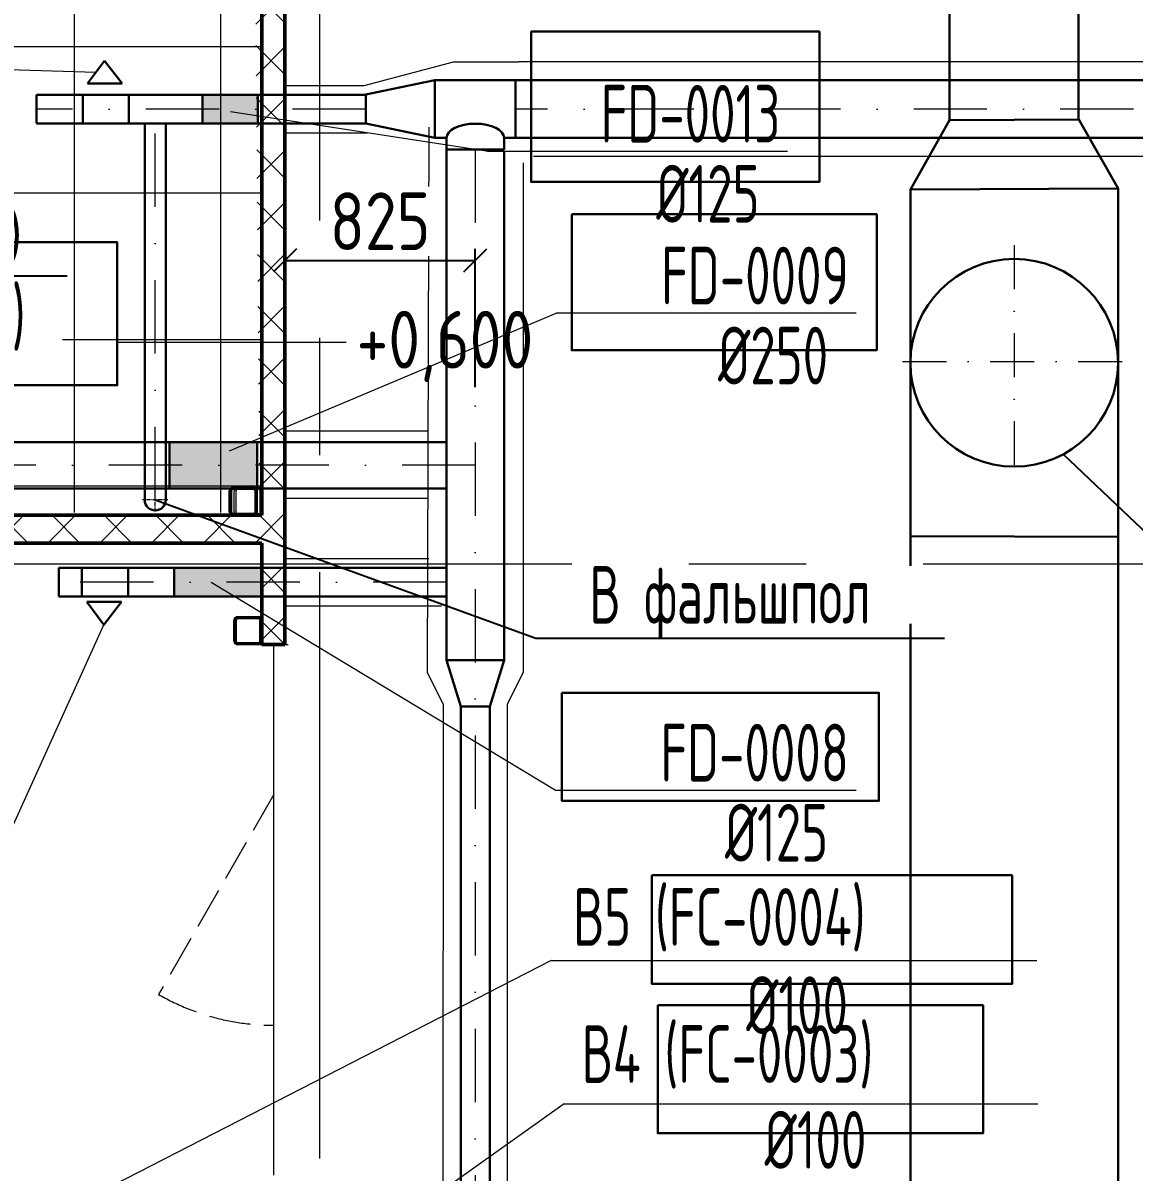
# Model space of a CAD drawing. Header units: millimetres. Extents: x -553547 to 230550, y -59438 to 214451.
# Drawn here: x 97041 to 101857, y -30974 to -25994 of the extents above; entities that cross this region are included whole.
import ezdxf
from ezdxf import colors
from ezdxf.entities.mleader import LeaderData, LeaderLine
from ezdxf.math import Vec2, Vec3

# ---------------------------------------------------------------- set-up
doc = ezdxf.new("R2010")
doc.units = ezdxf.units.MM
for name, pattern in [('HIDDEN', [8, 6, -2]), ('TRATTOPUNTO2', [12.7, 6.35, -3.175, 0, -3.175]), ('ГОСТ 2.303 6', [12, 8, -1.5, 1, -1.5]), ('осевая', [50.8, 31.75, -6.35, 6.35, -6.35])]:
    doc.linetypes.add(name, pattern=pattern)
for name, color, linetype, lineweight in [('_Оси', 252, 'Continuous', 9), ('АР_Двери', 250, 'Continuous', 9), ('АР_Размеры', 7, 'Continuous', 20), ('АР_Стены и перегородки', 154, 'Continuous', 50), ('АР_Штриховка', 7, 'Continuous', 20), ('АТ_ПС_АЛС_025', 20, 'ГОСТ 2.303 6', 25), ('Вытяжка', 5, 'Continuous', 30), ('ОВ выноски вент. оборудование и клапаны', 7, 'Continuous', 15), ('ОВ текст', 7, 'Continuous', 15), ('приток', 10, 'Continuous', 30)]:
    doc.layers.add(name, color=color, linetype=linetype, lineweight=lineweight)
doc.layers.add('ОВ_клапаны', color=7, linetype='Continuous')
doc.styles.add('GOST 2.304', font='cs_gost2304.shx', dxfattribs={"width": 0.8})
doc.styles.add('GOST type A', font='GOST2304A.ttf')
doc.styles.get("Standard").update_dxf_attribs({"font": 'arial.ttf'})
doc.styles.add('ГОСТ', font='cs_gost2304.shx')
doc.styles.add('ГОСТ 2.304', font='CS_Gost2304.shx')
doc.linetypes.add('Lotok', pattern='A,5e-05,[6,MSH_7,S=1,R=0,X=0,Y=0],-4.989379', length=4.989429)
doc.dimstyles.new('ISO-25', dxfattribs={"dimtxt": 2.5, "dimasz": 2.5, "dimexe": 1.25, "dimexo": 0.625, "dimtad": 1, "dimtxsty": 'Standard', "dimcen": 2.5, "dimadec": 0, "dimazin": 0, "dimtfac": 1, "dimtmove": 0, "dimatfit": 3, "dimfxl": 1, "dimarcsym": 0})

# ---------------------------------------------------------------- blocks, each defined once
blk = doc.blocks.new('_Oblique')
at = {"color": 0, "linetype": 'ByBlock', "lineweight": -2}
blk.add_line((-0.5, -0.5), (0.5, 0.5), dxfattribs=at)
blk = doc.blocks.new('*D380')
at = {"layer": 'Defpoints', "color": 0, "lineweight": 30, "transparency": 16777216}
for p in [(99001.5, -27023.3), (99001.5, -27622), (98176.5, -27635.3)]:
    blk.add_point(p, dxfattribs=at)
at = {"layer": 'ОВ текст', "color": 0, "lineweight": -2, "transparency": 16777216}
for p, q in [((98176.5, -27585.3), (98176.5, -26973.3)), ((99001.5, -27572), (99001.5, -26973.3)), ((98176.5, -27023.3), (99001.5, -27023.3))]:
    blk.add_line(p, q, dxfattribs=at)
at = {"layer": 'ОВ текст', "color": 0, "lineweight": -2, "transparency": 16777216, "xscale": 100, "yscale": 100, "zscale": 100, "rotation": 180}
blk.add_blockref('_Oblique', (98176.5, -27023.3), dxfattribs=at)
at = {"layer": 'ОВ текст', "color": 0, "lineweight": -2, "transparency": 16777216, "xscale": 100, "yscale": 100, "zscale": 100}
blk.add_blockref('_Oblique', (99001.5, -27023.3), dxfattribs=at)
at = {"layer": 'ОВ текст', "color": 0, "lineweight": 15, "transparency": 16777216, "insert": (98589, -26853.5), "char_height": 250, "attachment_point": 5, "style": 'ГОСТ', "bg_fill": 3, "box_fill_scale": 1.1, "bg_fill_color": 256, "bg_fill_true_color": 13158600, "bg_fill_transparency": 0}
blk.add_mtext('825', dxfattribs=at)
blk = doc.blocks.new('_None')
blk = doc.blocks.new('АР')
h = blk.add_hatch()
h.set_pattern_fill('ANSI37', color=252, scale=200, angle=-45, double=1)
h.set_pattern_definition([(360, (651618.63, -240091), (1e-13, 635), []), (90, (651618.63, -240091), (-635, 1e-13), [])])
h.paths.add_polyline_path([(651623.9, -239319.6), (651618.6, -242567), (648923.9, -242565.4), (648923.9, -241279.1), (649628, -240807.4), (649769.5, -240712.6), (649688.6, -240381.2), (650025.5, -241012), (649932.9, -240619.8)])
at = {"layer": 'АР_Штриховка', "lineweight": 13}
h = blk.add_hatch(dxfattribs=at)
h.set_pattern_fill('ANSI37', color=252, scale=50)
h.set_pattern_definition([(45, (579682.71, -231581.48), (-112.2532, 112.2532), []), (135, (579682.71, -231581.48), (-112.2532, -112.2532), [])])
h.paths.add_polyline_path([(651613.9, -242579.1), (651593.9, -239999.1), (651603.9, -236594.1), (651723.9, -236594.1), (651723.9, -243139.1), (651623.9, -243139.1), (651623.9, -242699.1), (645723.9, -242699.1), (645723.9, -242579.1), (647223.9, -242579.1), (647223.9, -242479.1), (647323.8, -242479.1), (647323.9, -242579.1)])
h.paths.add_polyline_path([(645843.9, -240829.1), (645843.9, -240729.1), (645723.9, -240729.1), (645723.9, -240829.1)], flags=17)
h.paths.add_polyline_path([(647223.9, -241279.1), (647323.9, -241279.1), (647323.9, -240749.1), (648223.9, -240749.1), (648223.9, -236594.1), (648123.9, -236594.1), (648123.9, -240649.1), (646843.9, -240649.1), (646843.9, -240749.1), (647223.9, -240749.1)], flags=17)
at = {"color": 252, "linetype": 'Continuous', "ltscale": 0.5}
for p, q in [((651503.9, -242564.7), (651503.9, -242473.5)), ((651511.1, -242473.5), (651511.1, -242564.7)), ((651518.3, -242459.1), (651609.5, -242459.1)), ((651609.5, -242466.3), (651518.3, -242466.3)), ((651616.7, -242564.7), (651616.7, -242473.5)), ((651623.9, -242473.5), (651623.9, -242564.7)), ((651518.3, -242571.9), (651609.5, -242571.9)), ((651609.5, -242579.1), (651518.3, -242579.1)), ((651503.9, -243124.7), (651503.9, -243033.5)), ((651511.1, -243033.5), (651511.1, -243124.7)), ((651518.3, -243019.1), (651609.5, -243019.1)), ((651609.5, -243026.3), (651518.3, -243026.3)), ((651616.7, -243124.7), (651616.7, -243033.5)), ((651623.9, -243033.5), (651623.9, -243124.7)), ((651518.3, -243131.9), (651609.5, -243131.9)), ((651609.5, -243139.1), (651518.3, -243139.1))]:
    blk.add_line(p, q, dxfattribs=at)
at = {"color": 252}
blk.add_lwpolyline([(651988.9, -241829.5), (651002.8, -241829.5)], dxfattribs=at)
at = {"color": 252, "linetype": 'Continuous', "ltscale": 0.5}
for centre, start, end in [((651518.3, -242473.5), 90, 180), ((651609.5, -242473.5), 0, 90), ((651518.3, -242564.7), 180, 270), ((651609.5, -242564.7), 270, 0), ((651518.3, -243033.5), 90, 180), ((651609.5, -243033.5), 0, 90), ((651518.3, -243124.7), 180, 270), ((651609.5, -243124.7), 270, 0)]:
    blk.add_arc(centre, 14.4, start, end, dxfattribs=at)
at = {"color": 252, "linetype": 'Continuous', "ltscale": 0.5, "extrusion": (1.89478e-14, -7.84844e-15, -1)}
for centre in [(-651518.3, -242473.5, 0), (-651518.3, -243033.5, 0)]:
    blk.add_arc(centre, 7.2, 0, 90, dxfattribs=at)
at = {"color": 252, "linetype": 'Continuous', "ltscale": 0.5, "extrusion": (-7.84844e-15, -1.89478e-14, -1)}
for centre in [(-651609.5, -242473.5), (-651609.5, -243033.5)]:
    blk.add_arc(centre, 7.2, 90, 180, dxfattribs=at)
at = {"color": 252, "linetype": 'Continuous', "ltscale": 0.5, "extrusion": (1.89478e-14, 7.84844e-15, -1)}
for centre in [(-651518.3, -242564.7, 0), (-651518.3, -243124.7, 0)]:
    blk.add_arc(centre, 7.2, 270, 0, dxfattribs=at)
at = {"color": 252, "linetype": 'Continuous', "ltscale": 0.5, "extrusion": (-7.84844e-15, 1.89478e-14, -1)}
for centre in [(-651609.5, -242564.7, 0), (-651609.5, -243124.7, 0)]:
    blk.add_arc(centre, 7.2, 180, 270, dxfattribs=at)
at = {"layer": '_Оси', "color": 252, "linetype": 'осевая', "ltscale": 80}
for p, q in [((651873.9, -234697.8), (651873.9, -259400.3)), ((638234.9, -242789.1), (679902.5, -242789.1))]:
    blk.add_line(p, q, dxfattribs=at)
at = {"layer": 'АР_Двери', "color": 252}
for p, q in [((651613.5, -243139.1), (651738.5, -243139.1)), ((651676, -245439.1), (651676, -243139.1))]:
    blk.add_line(p, q, dxfattribs=at)
at = {"layer": 'АР_Двери', "color": 252, "linetype": 'HIDDEN', "ltscale": 30}
blk.add_line((651676, -243789.1), (651176, -244655.1), dxfattribs=at)
blk.add_arc((651676, -243789.1), 1000, 240, 270, dxfattribs=at)
at = {"layer": 'АР_Стены и перегородки', "color": 252}
for p, q in [((651623.9, -236594.1), (651623.9, -242579.1)), ((651723.9, -240099.1), (651723.9, -243139.1)), ((651723.9, -242299.4), (651723.9, -240194.1)), ((651723.9, -243139.1), (651723.9, -242299.4)), ((647323.9, -242579.1), (651623.9, -242579.1)), ((645723.9, -242699.1), (651623.9, -242699.1)), ((651623.9, -242699.1), (651623.9, -243139.1)), ((651623.9, -243139.1), (651723.9, -243139.1))]:
    blk.add_line(p, q, dxfattribs=at)
at = {"color": 252}
ml = blk.add_multileader_mtext('Standard', dxfattribs=at)
ml.set_content('0,000', color=252, style='GOST type A')
ml.set_leader_properties(color=256)
ml.build(insert=Vec2(0, 0))
ml.multileader.update_dxf_attribs({"has_dogleg": 0, "has_text_frame": 1, "text_left_attachment_type": 7, "text_right_attachment_type": 6, "dogleg_length": 0, "arrow_head_size": 200})
ctx = ml.context
ctx.base_point, ctx.char_height, ctx.arrow_head_size, ctx.landing_gap_size, ctx.plane_origin = Vec3(649404.1, -245448.8), 250, 200, 50, Vec3(-514199.9, -248177.5)
ctx.left_attachment, ctx.right_attachment = 7, 6
notes = []
notes.append((ctx, [(0, (0, 0, 0), (0, 0), (1, 0), 1, [])]))
ctx.mtext.insert, ctx.mtext.flow_direction = Vec3(649454.1, -245161.3), 5
ml = blk.add_multileader_mtext('Standard', dxfattribs=at)
ml.set_content('0,000', color=252, style='GOST type A')
ml.set_leader_properties(color=256)
ml.build(insert=Vec2(0, 0))
ml.multileader.update_dxf_attribs({"has_dogleg": 0, "has_text_frame": 1, "text_left_attachment_type": 7, "text_right_attachment_type": 6, "dogleg_length": 0, "arrow_head_size": 200})
ctx = ml.context
ctx.base_point, ctx.char_height, ctx.arrow_head_size, ctx.landing_gap_size, ctx.plane_origin = Vec3(641715.8, -241787.5), 250, 200, 50, Vec3(-521888.2, -239063.6)
ctx.left_attachment, ctx.right_attachment = 7, 6
notes.append((ctx, [(0, (0, 0, 0), (0, 0), (1, 0), 1, [])]))
ctx.mtext.insert, ctx.mtext.flow_direction = Vec3(641765.8, -241500), 5
ml = blk.add_multileader_mtext('Standard', dxfattribs=at)
ml.set_content('-0,020', color=252, style='GOST type A')
ml.set_leader_properties(color=256)
ml.build(insert=Vec2(0, 0))
ml.multileader.update_dxf_attribs({"has_dogleg": 0, "has_text_frame": 1, "text_left_attachment_type": 7, "text_right_attachment_type": 6, "dogleg_length": 0, "arrow_head_size": 200})
ctx = ml.context
ctx.base_point, ctx.char_height, ctx.arrow_head_size, ctx.landing_gap_size, ctx.plane_origin = Vec3(677883.5, -235529.3), 250, 200, 50, Vec3(-485627.9, -231830.1)
ctx.left_attachment, ctx.right_attachment = 7, 6
notes.append((ctx, [(0, (0, 0, 0), (0, 0), (1, 0), 1, [])]))
ctx.mtext.insert, ctx.mtext.flow_direction = Vec3(677933.5, -235241.8), 5
ml = blk.add_multileader_mtext('Standard', dxfattribs=at)
ml.set_content('0,000', color=252, style='GOST type A')
ml.set_leader_properties(color=256)
ml.build(insert=Vec2(0, 0))
ml.multileader.update_dxf_attribs({"has_dogleg": 0, "has_text_frame": 1, "text_left_attachment_type": 7, "text_right_attachment_type": 6, "dogleg_length": 0, "arrow_head_size": 200})
ctx = ml.context
ctx.base_point, ctx.char_height, ctx.arrow_head_size, ctx.landing_gap_size, ctx.plane_origin = Vec3(656104.7, -253706.8), 250, 200, 50, Vec3(-507499.3, -250982.9)
ctx.left_attachment, ctx.right_attachment = 7, 6
notes.append((ctx, [(0, (0, 0, 0), (0, 0), (1, 0), 1, [])]))
ctx.mtext.insert, ctx.mtext.flow_direction = Vec3(656154.7, -253419.3), 5
ml = blk.add_multileader_mtext('Standard', dxfattribs=at)
ml.set_content('0,000', color=252, style='GOST type A')
ml.set_leader_properties(color=256)
ml.build(insert=Vec2(0, 0))
ml.multileader.update_dxf_attribs({"has_dogleg": 0, "has_text_frame": 1, "text_left_attachment_type": 7, "text_right_attachment_type": 6, "dogleg_length": 0, "arrow_head_size": 200})
ctx = ml.context
ctx.base_point, ctx.char_height, ctx.arrow_head_size, ctx.landing_gap_size, ctx.plane_origin = Vec3(674120.3, -254449.4), 250, 200, 50, Vec3(-489483.8, -251725.5)
ctx.left_attachment, ctx.right_attachment = 7, 6
notes.append((ctx, [(0, (0, 0, 0), (0, 0), (1, 0), 1, [])]))
ctx.mtext.insert, ctx.mtext.flow_direction = Vec3(674170.3, -254161.9), 5
ml = blk.add_multileader_mtext('Standard', dxfattribs=at)
ml.set_content('0,000', color=252, style='GOST type A')
ml.set_leader_properties(color=256)
ml.build(insert=Vec2(0, 0))
ml.multileader.update_dxf_attribs({"has_dogleg": 0, "has_text_frame": 1, "text_left_attachment_type": 7, "text_right_attachment_type": 6, "dogleg_length": 0, "arrow_head_size": 200})
ctx = ml.context
ctx.base_point, ctx.char_height, ctx.arrow_head_size, ctx.landing_gap_size, ctx.plane_origin = Vec3(683757.5, -246454.6), 250, 200, 50, Vec3(-479846.5, -243730.6)
ctx.left_attachment, ctx.right_attachment = 7, 6
notes.append((ctx, [(0, (0, 0, 0), (0, 0), (1, 0), 1, [])]))
ctx.mtext.insert, ctx.mtext.flow_direction = Vec3(683807.5, -246167), 5
ml = blk.add_multileader_mtext('Standard', dxfattribs=at)
ml.set_content('0,000', color=252, style='GOST type A')
ml.set_leader_properties(color=256)
ml.build(insert=Vec2(0, 0))
ml.multileader.update_dxf_attribs({"has_dogleg": 0, "has_text_frame": 1, "text_left_attachment_type": 7, "text_right_attachment_type": 6, "dogleg_length": 0, "arrow_head_size": 200})
ctx = ml.context
ctx.base_point, ctx.char_height, ctx.arrow_head_size, ctx.landing_gap_size, ctx.plane_origin = Vec3(643346.8, -237132.2), 250, 200, 50, Vec3(-520257.3, -234408.2)
ctx.left_attachment, ctx.right_attachment = 7, 6
notes.append((ctx, [(0, (0, 0, 0), (0, 0), (1, 0), 1, [])]))
ctx.mtext.insert, ctx.mtext.flow_direction = Vec3(643396.8, -236844.6), 5
ml = blk.add_multileader_mtext('Standard', dxfattribs=at)
ml.set_content('+0,100', color=252, style='GOST type A')
ml.set_leader_properties(color=256)
ml.build(insert=Vec2(0, 0))
ml.multileader.update_dxf_attribs({"has_dogleg": 0, "has_text_frame": 1, "text_left_attachment_type": 7, "text_right_attachment_type": 6, "dogleg_length": 0, "arrow_head_size": 200})
ctx = ml.context
ctx.base_point, ctx.char_height, ctx.arrow_head_size, ctx.landing_gap_size, ctx.plane_origin = Vec3(670361, -237807.4), 250, 200, 50, Vec3(-493243.1, -235083.5)
ctx.left_attachment, ctx.right_attachment = 7, 6
notes.append((ctx, [(0, (0, 0, 0), (0, 0), (1, 0), 1, [])]))
ctx.mtext.insert, ctx.mtext.flow_direction = Vec3(670411, -237519.9), 5
ml = blk.add_multileader_mtext('Standard', dxfattribs=at)
ml.set_content('+0,600', color=252, style='GOST type A')
ml.set_leader_properties(color=256)
ml.build(insert=Vec2(0, 0))
ml.multileader.update_dxf_attribs({"has_dogleg": 0, "has_text_frame": 1, "text_left_attachment_type": 7, "text_right_attachment_type": 6, "dogleg_length": 0, "arrow_head_size": 200})
ctx = ml.context
ctx.base_point, ctx.char_height, ctx.arrow_head_size, ctx.landing_gap_size, ctx.plane_origin = Vec3(651984.7, -241980.5), 250, 200, 50, Vec3(-511405.9, -240931)
ctx.left_attachment, ctx.right_attachment = 7, 6
notes.append((ctx, [(0, (0, 0, 0), (0, 0), (1, 0), 1, [])]))
ctx.mtext.insert, ctx.mtext.flow_direction = Vec3(652034.7, -241693), 5
ml = blk.add_multileader_mtext('Standard', dxfattribs=at)
ml.set_content('-0,100', color=252, style='GOST type A')
ml.set_leader_properties(color=256)
ml.build(insert=Vec2(0, 0))
ml.multileader.update_dxf_attribs({"has_dogleg": 0, "has_text_frame": 1, "text_left_attachment_type": 7, "text_right_attachment_type": 6, "dogleg_length": 0, "arrow_head_size": 200})
ctx = ml.context
ctx.base_point, ctx.char_height, ctx.arrow_head_size, ctx.landing_gap_size, ctx.plane_origin = Vec3(648501.3, -240196.6, 75705.6), 250, 200, 50, Vec3(-514889.3, -239147.1, 75705.6)
ctx.left_attachment, ctx.right_attachment = 7, 6
notes.append((ctx, [(0, (0, 0, 0), (0, 0), (1, 0), 1, [])]))
ctx.mtext.insert, ctx.mtext.flow_direction = Vec3(648551.3, -239909, 75705.6), 5
for ctx, leaders in notes:
    for number, flags, end, landing, length, lines in leaders:
        leader = LeaderData()
        leader.index, (leader.has_last_leader_line, leader.has_dogleg_vector, leader.attachment_direction) = number, flags
        leader.last_leader_point, leader.dogleg_vector, leader.dogleg_length = Vec3(end), Vec3(landing), length
        for number, points, colour, breaks in lines:
            line = LeaderLine()
            line.index, line.vertices, line.color, line.breaks = number, Vec3.list(points), colors.encode_raw_color(colour), breaks
            leader.lines.append(line)
        ctx.leaders.append(leader)

msp = doc.modelspace()

# ---------------------------------------------------------------- hatches: boundary and pattern name
at = {"layer": 'ОВ_клапаны', "ltscale": 100, "transparency": 33554687}
h = msp.add_hatch(color=256, dxfattribs=at)
h.dxf.hatch_style = 1
h.paths.add_polyline_path([(97958.996, -26355.361), (97958.996, -26305.361), (97818.996, -26305.361), (97818.996, -26355.361)])
h.paths.add_polyline_path([(97958.996, -26430.36), (97958.996, -26355.361), (97818.996, -26355.361), (97818.996, -26430.36)])
h.paths.add_polyline_path([(98058.996, -26355.361), (98058.996, -26305.361), (97958.996, -26305.361), (97958.996, -26355.361)])
h.paths.add_polyline_path([(97958.996, -26355.361), (97958.996, -26430.36), (98058.996, -26430.36), (98058.996, -26355.361)])
at = {"layer": 'ОВ_клапаны'}
h = msp.add_hatch(color=256, dxfattribs=at)
h.dxf.hatch_style = 1
h.paths.add_polyline_path([(97676.5, -28010.978), (97676.5, -27910.978), (97956.5, -27910.978), (97956.5, -28010.978)])
h.paths.add_polyline_path([(97956.5, -27810.978), (97956.5, -27910.978), (97676.5, -27910.978), (97676.5, -27810.978)])
h.paths.add_polyline_path([(97956.5, -28010.978), (97956.5, -27910.978), (98056.5, -27910.978), (98056.5, -28010.978)])
h.paths.add_polyline_path([(97956.5, -27910.978), (97956.5, -27810.978), (98056.5, -27810.978), (98056.5, -27910.978)])
at = {"layer": 'ОВ_клапаны', "ltscale": 100, "transparency": 33554687}
h = msp.add_hatch(color=256, dxfattribs=at)
h.dxf.hatch_style = 1
h.paths.add_polyline_path([(97976.5, -28404.88), (97976.5, -28354.88), (97696.5, -28354.88), (97696.5, -28404.88)])
h.paths.add_polyline_path([(97976.5, -28479.88), (97976.5, -28404.88), (97696.5, -28404.88), (97696.5, -28479.88)])
h.paths.add_polyline_path([(98076.5, -28404.88), (98076.5, -28354.88), (97976.5, -28354.88), (97976.5, -28404.88)])
h.paths.add_polyline_path([(97976.5, -28404.88), (97976.5, -28479.88), (98076.5, -28479.88), (98076.5, -28404.88)])

# ---------------------------------------------------------------- linework, layer by layer
at = {"layer": 'АТ_ПС_АЛС_025', "color": 40, "linetype": 'Lotok', "lineweight": 30, "true_color": 0xf8d731}
msp.add_lwpolyline([(99419.814, -26823.481), (100741.771, -26823.481), (100741.771, -27412.203), (99419.814, -27412.203)], close=True, dxfattribs=at)
at = {"layer": 'АТ_ПС_АЛС_025', "color": 6, "linetype": 'Lotok', "lineweight": 30}
for points in [[(99766.893, -29687.384), (101327.862, -29687.384), (101327.862, -30158.345), (99766.893, -30158.345)], [(99792.535, -30251.255), (101202.856, -30251.255), (101202.856, -30805.515), (99792.535, -30805.515)]]:
    msp.add_lwpolyline(points, close=True, dxfattribs=at)
at = {"layer": 'Вытяжка', "color": 241, "ltscale": 100}
for p, q in [((97568.735, -26430.125), (97568.735, -28061.395)), ((97659.737, -28061.395), (97659.713, -26429.291))]:
    msp.add_line(p, q, dxfattribs=at)
at = {"layer": 'Вытяжка', "color": 4}
for p, q in [((101057.477, -26415.275), (101617.477, -26412.864)), ((100887.521, -26716.007), (101787.434, -26712.132)), ((100887.521, -28217.883), (101787.434, -28221.758))]:
    msp.add_line(p, q, dxfattribs=at)
at = {"layer": 'Вытяжка', "color": 4, "linetype": 'TRATTOPUNTO2', "lineweight": 15, "ltscale": 30}
for p, q in [((101336.975, -26956.939), (101337.975, -27976.951)), ((100852.762, -27460.563), (101806.483, -27460.563))]:
    msp.add_line(p, q, dxfattribs=at)
at = {"layer": 'Вытяжка', "color": 241, "linetype": 'осевая', "lineweight": 15, "ltscale": 0.5}
for p, q in [((97614.236, -28111.482), (97614.236, -28010.978)), ((97668.693, -28061.395), (97559.035, -28061.395))]:
    msp.add_line(p, q, dxfattribs=at)
at = {"layer": 'Вытяжка', "color": 4}
for points in [[(101617.477, -25354.4), (101616.791, -26412.867)], [(101057.487, -25509.653), (101056.801, -26415.278)], [(101057.477, -26415.275), (100887.521, -26716.007)], [(101617.477, -26412.864), (101787.434, -26712.132)], [(100887.521, -26716.003), (100887.521, -34937.14)], [(101617.477, -26712.864), (101617.477, -26714.069)], [(101787.434, -26712.132), (101787.434, -34936.881)]]:
    msp.add_lwpolyline(points, dxfattribs=at)
msp.add_circle((101337.475, -27466.945), 450, dxfattribs=at)
at = {"layer": 'Вытяжка', "color": 241, "ltscale": 100}
msp.add_arc((97614.236, -28061.395), 45.501, 180, 0, dxfattribs=at)
at = {"layer": 'ОВ текст', "linetype": 'Continuous'}
for p, q in [((91618.571, -26031.145), (97357.202, -26207.547)), ((100355.422, -26550.887), (99054.19, -26550.887)), ((100652.676, -27252.102), (99351.444, -27252.102)), ((97856.398, -28417.38), (99351.444, -29319.697)), ((100652.676, -29319.697), (99351.444, -29319.697)), ((99330.804, -30057.587), (95647.27, -31945.125)), ((99330.804, -30057.587), (101434.887, -30057.587)), ((99386.905, -30678.7), (101439.735, -30678.7))]:
    msp.add_line(p, q, dxfattribs=at)
at = {"layer": 'ОВ текст', "ltscale": 70}
for p, q in [((116701.5, -26162.34), (99189.25, -26162.34)), ((116701.5, -26572.34), (99254.272, -26572.34)), ((99209.552, -26600.341), (99209.552, -28808.67)), ((98862.591, -28946.686), (98855.815, -36120.921)), ((99140.409, -28946.686), (99140.409, -36252.237))]:
    msp.add_line(p, q, dxfattribs=at)
at = {"layer": 'ОВ текст', "linetype": 'Continuous', "ltscale": 50}
for p, q in [((98176.5, -26265.855), (98520.154, -26265.855)), ((98533.465, -26471.469), (98176.5, -26471.469)), ((98176.5, -28315.376), (98799.552, -28315.376)), ((98855.409, -28520.989), (98176.5, -28520.989))]:
    msp.add_line(p, q, dxfattribs=at)
at = {"layer": 'ОВ текст', "ltscale": 50}
msp.add_line((98799.552, -26445.777), (98793.449, -28808.67), dxfattribs=at)
at = {"layer": 'ОВ текст'}
for p, q in [((96681.245, -30170.292), (97391.039, -28602.324)), ((99386.905, -30678.7), (97616.844, -31935.699))]:
    msp.add_line(p, q, dxfattribs=at)
at = {"layer": 'ОВ текст', "linetype": 'HIDDEN', "ltscale": 70}
msp.add_lwpolyline([(98520.154, -26265.855), (98906.479, -26162.34), (99189.25, -26162.34)], dxfattribs=at)
at = {"layer": 'ОВ текст', "linetype": 'Continuous'}
msp.add_lwpolyline([(99058.096, -26550.887), (97940.657, -26379.84)], dxfattribs=at)
at = {"layer": 'ОВ текст', "linetype": 'Continuous', "ltscale": 50}
for points in [[(98796.148, -27763.417), (98176.5, -27763.393)], [(98176.5, -28053.791), (98795.398, -28053.813)], [(98793.449, -28808.67), (98862.591, -28946.686)], [(99209.552, -28808.67), (99140.409, -28946.686)]]:
    msp.add_lwpolyline(points, dxfattribs=at)
at = {"layer": 'ОВ_клапаны', "color": 143, "linetype": 'Continuous', "ltscale": 0.5}
for p, q in [((97936.5, -28113.4), (97936.5, -28022.2)), ((97943.7, -28022.2), (97943.7, -28113.4)), ((97950.9, -28007.8), (98042.1, -28007.8)), ((98042.1, -28015), (97950.9, -28015)), ((98049.3, -28113.4), (98049.3, -28022.2)), ((98056.484, -28112.73), (98056.484, -28021.53)), ((97950.9, -28120.6), (98042.1, -28120.6))]:
    msp.add_line(p, q, dxfattribs=at)
at = {"layer": 'ОВ_клапаны', "color": 250, "linetype": 'Continuous', "ltscale": 0.5}
for p, q in [((97970.9, -28567.8), (98062.1, -28567.8)), ((98062.1, -28575), (97970.9, -28575)), ((97956.5, -28673.4), (97956.5, -28582.2)), ((97963.7, -28582.2), (97963.7, -28673.4)), ((98069.3, -28673.4), (98069.3, -28582.2)), ((98076.5, -28582.2), (98076.5, -28673.4)), ((97970.9, -28680.6), (98062.1, -28680.6)), ((98062.1, -28687.8), (97970.9, -28687.8))]:
    msp.add_line(p, q, dxfattribs=at)
at = {"layer": 'ОВ_клапаны', "color": 143, "linetype": 'Continuous', "ltscale": 0.5}
for centre, start, end in [((97950.9, -28022.2), 90, 180), ((98042.1, -28022.2), 0, 90), ((97950.9, -28113.4), 180, 270), ((98042.1, -28113.4), 270, 0)]:
    msp.add_arc(centre, 14.4, start, end, dxfattribs=at)
at = {"layer": 'ОВ_клапаны', "color": 143, "linetype": 'Continuous', "ltscale": 0.5, "extrusion": (1.89478e-14, -7.84844e-15, -1)}
msp.add_arc((-97950.9, -28022.2, 0), 7.2, 0, 90, dxfattribs=at)
at = {"layer": 'ОВ_клапаны', "color": 143, "linetype": 'Continuous', "ltscale": 0.5, "extrusion": (-7.84844e-15, -1.89478e-14, -1)}
msp.add_arc((-98042.1, -28022.2), 7.2, 90, 180, dxfattribs=at)
at = {"layer": 'ОВ_клапаны', "color": 143, "linetype": 'Continuous', "ltscale": 0.5, "extrusion": (1.89478e-14, 7.84844e-15, -1)}
msp.add_arc((-97950.9, -28113.4, 0), 7.2, 270, 0, dxfattribs=at)
at = {"layer": 'ОВ_клапаны', "color": 143, "linetype": 'Continuous', "ltscale": 0.5, "extrusion": (-7.84844e-15, 1.89478e-14, -1)}
msp.add_arc((-98042.1, -28113.4, 0), 7.2, 180, 270, dxfattribs=at)
at = {"layer": 'ОВ_клапаны', "color": 250, "linetype": 'Continuous', "ltscale": 0.5}
for centre, start, end in [((97970.9, -28582.2), 90, 180), ((98062.1, -28582.2), 0, 90), ((97970.9, -28673.4), 180, 270), ((98062.1, -28673.4), 270, 0)]:
    msp.add_arc(centre, 14.4, start, end, dxfattribs=at)
at = {"layer": 'ОВ_клапаны', "color": 250, "linetype": 'Continuous', "ltscale": 0.5, "extrusion": (1.89478e-14, -7.84844e-15, -1)}
msp.add_arc((-97970.9, -28582.2, 0), 7.2, 0, 90, dxfattribs=at)
at = {"layer": 'ОВ_клапаны', "color": 250, "linetype": 'Continuous', "ltscale": 0.5, "extrusion": (-7.84844e-15, -1.89478e-14, -1)}
msp.add_arc((-98062.1, -28582.2), 7.2, 90, 180, dxfattribs=at)
at = {"layer": 'ОВ_клапаны', "color": 250, "linetype": 'Continuous', "ltscale": 0.5, "extrusion": (1.89478e-14, 7.84844e-15, -1)}
msp.add_arc((-97970.9, -28673.4, 0), 7.2, 270, 0, dxfattribs=at)
at = {"layer": 'ОВ_клапаны', "color": 250, "linetype": 'Continuous', "ltscale": 0.5, "extrusion": (-7.84844e-15, 1.89478e-14, -1)}
msp.add_arc((-98062.1, -28673.4, 0), 7.2, 180, 270, dxfattribs=at)
at = {"layer": 'приток'}
for p, q in [((97320.373, -26257.179), (97394.03, -26157.914)), ((97394.03, -26157.914), (97471.593, -26257.179)), ((97471.593, -26257.179), (97320.373, -26257.179)), ((97468.602, -28503.059), (97317.382, -28503.059)), ((97317.382, -28503.059), (97391.039, -28602.324)), ((97391.039, -28602.324), (97468.602, -28503.059))]:
    msp.add_line(p, q, dxfattribs=at)
at = {"layer": 'приток', "color": 241}
for p, q in [((115826.582, -26242.34), (99176.5, -26242.34)), ((97099.873, -26305.36), (98526.5, -26305.36)), ((97099.873, -26428.901), (97099.873, -26305.36)), ((97299.873, -26430.36), (97299.873, -26305.359)), ((97499.491, -26430.36), (97499.491, -26305.358)), ((97819.235, -26305.359), (97819.235, -26430.36)), ((98058.996, -26305.359), (98058.996, -26430.36)), ((98526.5, -26429.84), (97099.873, -26430.36)), ((115826.582, -26492.34), (99176.5, -26492.34)), ((98876.5, -26542.34), (98876.5, -28756.087)), ((99126.5, -26550.887), (99126.5, -28756.087)), ((98876.5, -27810.978), (93676.492, -27810.978)), ((97676.5, -28010.978), (97676.5, -27810.978)), ((97676.5, -28010.978), (97676.5, -27810.978)), ((97676.5, -28010.978), (97676.5, -27810.978)), ((98056.5, -28010.978), (98056.5, -27810.978)), ((98876.5, -28010.978), (98876.5, -27810.978)), ((98876.5, -28010.978), (93676.492, -28010.978)), ((97196.881, -28354.88), (97196.881, -28479.88)), ((97296.881, -28354.88), (97296.881, -28479.88)), ((97496.5, -28479.88), (97496.5, -28354.878)), ((97696.5, -28354.878), (97696.5, -28479.88)), ((98076.5, -28354.878), (98076.5, -28479.88)), ((98876.5, -28479.88), (97196.881, -28479.88)), ((99126.5, -28756.087), (98876.5, -28756.087)), ((98939, -28956.087), (98876.5, -28756.087)), ((99064, -28956.087), (99126.5, -28756.087)), ((98939, -28956.087), (98939, -36195.779)), ((99064, -28956.087), (98939, -28956.087)), ((99064, -28956.087), (98939, -28956.087)), ((99064, -28956.087), (99064, -36247.556))]:
    msp.add_line(p, q, dxfattribs=at)
at = {"layer": 'приток', "color": 241, "linetype": 'TRATTOPUNTO2', "lineweight": 15, "ltscale": 50}
for p, q in [((98526.5, -26367.86), (97099.873, -26367.86)), ((115826.582, -26367.34), (99176.5, -26367.34)), ((99001.5, -26542.224), (99001.5, -36159.168)), ((99001.5, -27910.977), (93676.492, -27910.977)), ((98876.5, -28417.38), (97196.881, -28417.38))]:
    msp.add_line(p, q, dxfattribs=at)
at = {"layer": 'приток', "color": 241, "ltscale": 100}
msp.add_line((98876.5, -26542.34), (99126.5, -26542.34), dxfattribs=at)
for points in [[(98526.5, -26304.84), (98826.5, -26242.34), (98826.5, -26492.34), (98526.5, -26429.84)], [(99176.5, -26242.34), (98826.5, -26242.34), (98826.5, -26492.34), (98876.5, -26492.34), (98876.5, -26542.34), (99126.5, -26542.34), (99126.5, -26492.34), (99176.5, -26492.34)]]:
    msp.add_lwpolyline(points, close=True, dxfattribs=at)
at = {"layer": 'приток', "color": 241}
msp.add_lwpolyline([(98876.5, -28354.88), (97196.881, -28354.88)], dxfattribs=at)
at = {"layer": 'приток', "color": 241, "ltscale": 100}
msp.add_ellipse((99001.5, -26492.34), major_axis=(125, 0), ratio=0.49344928, start_param=0, end_param=3.14159265, dxfattribs=at)

# ---------------------------------------------------------------- block references
at = {"layer": 'АР_Размеры', "color": 18, "true_color": 0x000000}
msp.add_blockref('АР', (-553547.366, 214451.275), dxfattribs=at)

# ---------------------------------------------------------------- texts
at = {"layer": 'ОВ текст', "linetype": 'Continuous', "char_height": 250, "width": 7852.99712, "line_spacing_factor": 0.84, "style": 'ГОСТ 2.304'}
for s, insert, attachment_point in [('{\\W0.8;FD-0013}', (100323.627, -26387.671), 6), ('{\\W0.8;%%C125}', (100233.837, -26734.462), 6), ('{\\W0.8;FD-0009}', (100620.88, -27088.886), 6), ('{\\W0.8;%%C250}', (100531.09, -27435.678), 6), ('{\\W0.8;FD-0008}', (100620.88, -29156.48), 6), ('{\\W0.8;%%C125}', (100531.09, -29503.272), 6), ('{\\W0.8;В5 (FC-0004)}', (99425.197, -29880.599), 4), ('{\\W0.8;%%C100}', (100175.862, -30250.55), 4), ('{\\W0.8;В4 (FC-0003)}', (99462.501, -30474.728), 4), ('{\\W0.8;%%C100}', (100255.817, -30834.356), 4)]:
    msp.add_mtext(s, dxfattribs=dict(at, insert=insert, attachment_point=attachment_point))

# ---------------------------------------------------------------- next in the draw order: dimensions: what is measured, and where the dimension line sits
at = {"layer": 'ОВ текст', "lineweight": 15}
dim = msp.add_linear_dim(base=(99001.5, -27023.316), p1=(98176.5, -27635.292), p2=(99001.5, -27622.03), dimstyle='ISO-25', override={"dimtxt": 250, "dimasz": 100, "dimexe": 50, "dimexo": 50, "dimgap": 30, "dimtxsty": 'ГОСТ', "dimblk1": 'Oblique', "dimblk2": 'Oblique', "dimsah": 1, "dimtfill": 1}, dxfattribs=at)
dim.commit()
dim.dimension.update_dxf_attribs({"geometry": '*D380', "text_midpoint": (98589, -26853.455)})

# ---------------------------------------------------------------- next in the draw order: leaders
at = {"layer": 'ОВ выноски вент. оборудование и клапаны', "lineweight": 15}
ml = msp.add_multileader_mtext('Standard', dxfattribs=at)
ml.set_content('{\\Fcs_gost2304|c0;\\W0.8;GR\\Fcs_gost2304|c204; 500х800}', color=256, style='GOST 2.304')
ml.set_leader_properties()
ml.set_arrow_properties(name='NONE')
ml.build(insert=Vec2(0, 0))
ml.multileader.update_dxf_attribs({"text_left_attachment_type": 6, "text_right_attachment_type": 6, "dogleg_length": 100, "arrow_head_size": 250})
ctx = ml.context
ctx.base_point, ctx.char_height, ctx.arrow_head_size, ctx.plane_origin = Vec3(98872.667, -25755.965), 250, 250, Vec3(93256.825, -24443.799)
ctx.left_attachment, ctx.right_attachment, ctx.text_align_type = 6, 6, 2
notes = []
notes.append((ctx, [(0, (1, 1, 0), (98772.667, -25755.965), (1, 0), 100, [(0, [(98467.757, -25463.018)], 0, [])])]))
ctx.mtext.insert, ctx.mtext.alignment, ctx.mtext.line_spacing_factor, ctx.mtext.flow_direction = Vec3(100295.022, -25455.965), 3, 0.84, 5
ctx.mtext.has_bg_fill, ctx.mtext.bg_color, ctx.mtext.bg_scale_factor, ctx.mtext.bg_transparency, ctx.mtext.use_window_bg_color = 1, -1073741824, 1, 0, 1
ml = msp.add_multileader_mtext('Standard', dxfattribs=at)
ml.set_content('{\\Fcs_gost2304|c204;\\W0.8;В12р \\Fcs_gost2304|c0;%%C\\Fcs_gost2304|c204;200\\Fcs_gost2304|c0;\\P(FC-0005B\\Fcs_gost2304|c204;)}', color=256, style='GOST 2.304')
ml.set_leader_properties()
ml.set_arrow_properties(name='NONE')
ml.build(insert=Vec2(0, 0))
ml.multileader.update_dxf_attribs({"text_left_attachment_type": 6, "text_right_attachment_type": 6, "dogleg_length": 100, "arrow_head_size": 250})
ctx = ml.context
ctx.base_point, ctx.char_height, ctx.arrow_head_size, ctx.plane_origin = Vec3(95852.018, -27089.978), 250, 250, Vec3(92585.131, -28560.981)
ctx.left_attachment, ctx.right_attachment, ctx.text_align_type = 6, 6, 1
notes.append((ctx, [(0, (1, 1, 0), (95752.018, -27089.978), (1, 0), 100, [(0, [(95433.983, -26171.084)], 0, [])])]))
ctx.mtext.insert, ctx.mtext.width, ctx.mtext.alignment, ctx.mtext.line_spacing_factor, ctx.mtext.flow_direction = Vec3(96529.255, -26789.978), 1364.45416, 2, 0.84, 5
ctx.mtext.has_bg_fill, ctx.mtext.bg_color, ctx.mtext.bg_scale_factor, ctx.mtext.bg_transparency, ctx.mtext.use_window_bg_color = 1, -1073741824, 1, 0, 1
ml = msp.add_multileader_mtext('Standard', dxfattribs=at)
ml.set_content('{\\Fcs_gost2304|c204;\\W0.8;В14 %%C900\\PEE-0001\\Fcs_gost2304|c0;A\\Fcs_gost2304|c204; }', color=256, style='GOST 2.304')
ml.set_leader_properties()
ml.set_arrow_properties(name='NONE')
ml.build(insert=Vec2(0, 0))
ml.multileader.update_dxf_attribs({"text_left_attachment_type": 6, "text_right_attachment_type": 6, "dogleg_length": 100, "arrow_head_size": 250})
ctx = ml.context
ctx.base_point, ctx.char_height, ctx.arrow_head_size, ctx.plane_origin = Vec3(102798.083, -28953.07), 250, 250, Vec3(96339.28, -26596.317)
ctx.left_attachment, ctx.right_attachment, ctx.text_align_type = 6, 6, 2
notes.append((ctx, [(0, (1, 1, 0), (102698.083, -28953.07), (1, 0), 100, [(0, [(101550.212, -27863.484)], 0, [])])]))
ctx.mtext.insert, ctx.mtext.alignment, ctx.mtext.line_spacing_factor, ctx.mtext.flow_direction = Vec3(103955.083, -28653.07), 3, 0.84, 5
ctx.mtext.has_bg_fill, ctx.mtext.bg_color, ctx.mtext.bg_scale_factor, ctx.mtext.bg_transparency, ctx.mtext.use_window_bg_color = 1, -1073741824, 1, 0, 1
ml = msp.add_multileader_mtext('Standard', dxfattribs=at)
ml.set_content('{\\Fcs_gost2304|c204;\\W0.8;В фальшпол}', color=256, style='GOST 2.304')
ml.set_leader_properties()
ml.set_arrow_properties(name='NONE')
ml.build(insert=Vec2(0, 0))
ml.multileader.update_dxf_attribs({"text_left_attachment_type": 6, "text_right_attachment_type": 6, "dogleg_length": 100, "arrow_head_size": 250})
ctx = ml.context
ctx.base_point, ctx.char_height, ctx.arrow_head_size, ctx.plane_origin = Vec3(99363.4, -28659.536), 250, 250, Vec3(99707.606, -27934.406)
ctx.left_attachment, ctx.right_attachment, ctx.text_align_type = 6, 6, 1
notes.append((ctx, [(0, (1, 1, 0), (99263.4, -28659.536), (1, 0), 100, [(0, [(97614.236, -28061.395)], 0, [])])]))
ctx.mtext.insert, ctx.mtext.width, ctx.mtext.alignment, ctx.mtext.line_spacing_factor, ctx.mtext.flow_direction = Vec3(100105.4, -28347.036), 1749.82487, 2, 0.84, 5
ctx.mtext.has_bg_fill, ctx.mtext.bg_color, ctx.mtext.bg_scale_factor, ctx.mtext.bg_transparency, ctx.mtext.use_window_bg_color = 1, -1073741824, 1, 0, 1
for ctx, leaders in notes:
    for number, flags, end, landing, length, lines in leaders:
        leader = LeaderData()
        leader.index, (leader.has_last_leader_line, leader.has_dogleg_vector, leader.attachment_direction) = number, flags
        leader.last_leader_point, leader.dogleg_vector, leader.dogleg_length = Vec3(end), Vec3(landing), length
        for number, points, colour, breaks in lines:
            line = LeaderLine()
            line.index, line.vertices, line.color, line.breaks = number, Vec3.list(points), colors.encode_raw_color(colour), breaks
            leader.lines.append(line)
        ctx.leaders.append(leader)

# ---------------------------------------------------------------- next in the draw order: linework, layer by layer
at = {"layer": 'АТ_ПС_АЛС_025', "color": 40, "linetype": 'Lotok', "lineweight": 30, "true_color": 0xf8d731}
for points in [[(99243.116, -26031.976), (100493.086, -26031.976), (100493.086, -26682.842), (99243.116, -26682.842)], [(99377.296, -28896.976), (100751.124, -28896.976), (100751.124, -29365.634), (99377.296, -29365.634)]]:
    msp.add_lwpolyline(points, close=True, dxfattribs=at)
at = {"layer": 'АТ_ПС_АЛС_025', "color": 6, "linetype": 'Lotok', "lineweight": 30}
msp.add_lwpolyline([(95625.728, -26944.701), (97449.483, -26944.701), (97449.483, -27564.073), (95625.728, -27564.073)], close=True, dxfattribs=at)
at = {"layer": 'ОВ текст', "linetype": 'Continuous'}
msp.add_line((97936.5, -27848.112), (99351.444, -27252.102), dxfattribs=at)
at = {"layer": 'приток', "color": 241, "linetype": 'TRATTOPUNTO2', "lineweight": 15, "ltscale": 50}
msp.add_lwpolyline([(97614.236, -28061.23), (97613.641, -26430.173)], dxfattribs=at)

# ---------------------------------------------------------------- next in the draw order: block references
at = {"layer": 'АР_Размеры', "color": 18, "true_color": 0x000000}
msp.add_blockref('АР', (-485509.064, 206951.83), dxfattribs=at)

doc.saveas('drawing.dxf')
